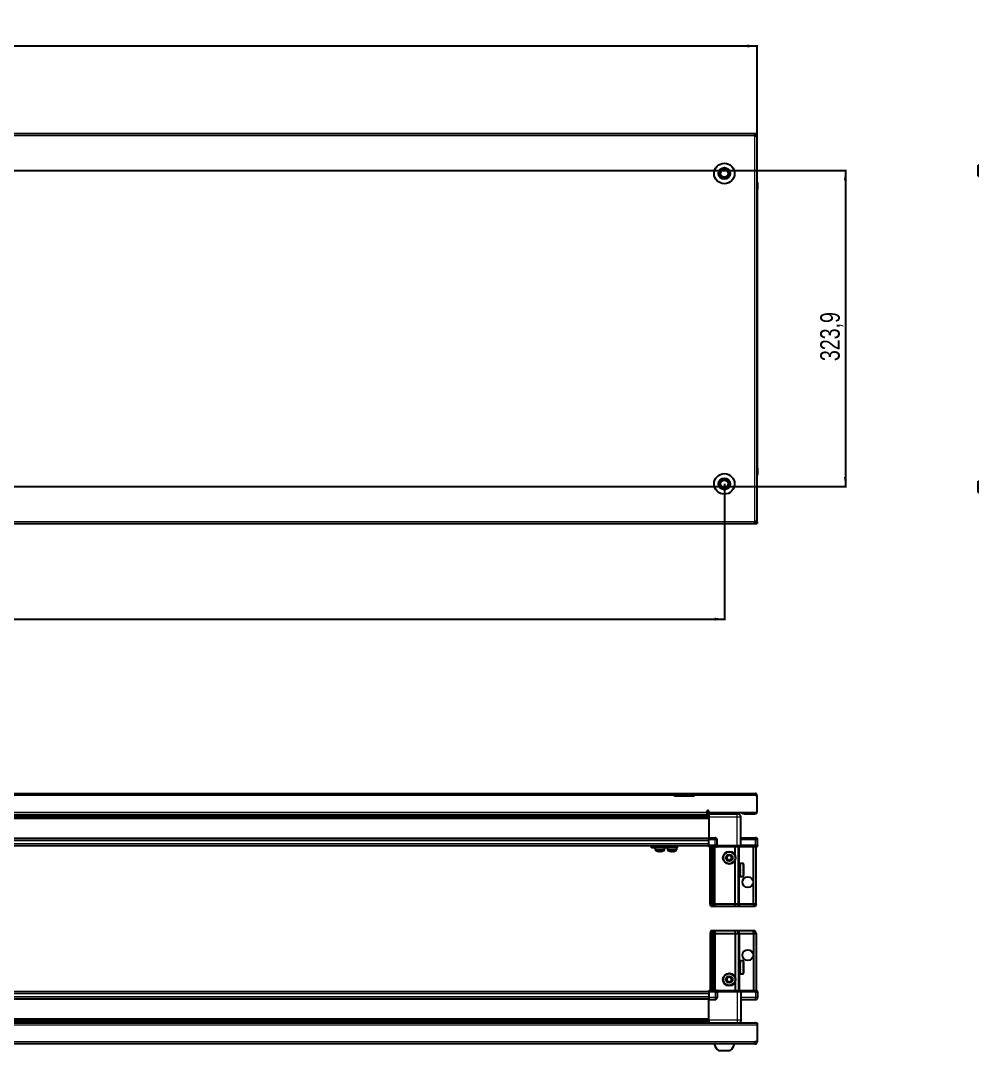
# Model space of a CAD drawing. Header units: millimetres. Extents: x 1132 to 5278, y 708 to 1878.
# Drawn here: x 2158 to 3139, y 708 to 1763 of the extents above; entities that cross this region are included whole.
import ezdxf

# ---------------------------------------------------------------- set-up
doc = ezdxf.new("R2010")
doc.units = ezdxf.units.MM
doc.layers.add('FORMAT', color=7, linetype='Continuous')
doc.styles.add('SLDTEXTSTYLE0', font='TXT', dxfattribs={"width": 0.75})
doc.dimstyles.new('SLDDIMSTYLE0', dxfattribs={"dimtxt": 20, "dimasz": 10, "dimexe": 0, "dimexo": 0.0625, "dimgap": 5, "dimtad": 2, "dimdec": 1, "dimrnd": 1e-09, "dimzin": 12, "dimdsep": 46, "dimtxsty": 'SLDTEXTSTYLE0', "dimsah": 1, "dimcen": 0.09, "dimadec": 0, "dimazin": 3, "dimtfac": 1, "dimtofl": 0, "dimtmove": 0, "dimatfit": 3, "dimfxl": 0, "dimfrac": 2, "dimtolj": 1, "dimtzin": 12, "dimarcsym": 0})

# ---------------------------------------------------------------- blocks, each defined once
blk = doc.blocks.new('_D_1')
at = {"layer": 'FORMAT'}
for p, q in [((1313, 1646.6), (1313, 1737.6)), ((2912, 1736.6), (1313, 1736.6)), ((2912, 1646.6), (2912, 1737.6))]:
    blk.add_line(p, q, dxfattribs=at)
for points in [[(1313, 1736.6), (1323, 1735.1), (1323, 1738.1)], [(2912, 1736.6), (2902, 1738.1), (2902, 1735.1)]]:
    blk.add_solid(points, dxfattribs=at)
at = {"layer": 'FORMAT', "insert": (2082.9, 1762.4), "char_height": 20, "attachment_point": 1, "style": 'SLDTEXTSTYLE0'}
blk.add_mtext('1599', dxfattribs=at)
blk = doc.blocks.new('_D_2')
at = {"layer": 'FORMAT'}
for p, q in [((1346.5, 1288.1), (1346.5, 1148.6)), ((2878.5, 1288.1), (2878.5, 1148.6)), ((1346.5, 1149.6), (2878.5, 1149.6))]:
    blk.add_line(p, q, dxfattribs=at)
for points in [[(1346.5, 1149.6), (1356.5, 1148.1), (1356.5, 1151.1)], [(2878.5, 1149.6), (2868.5, 1151.1), (2868.5, 1148.1)]]:
    blk.add_solid(points, dxfattribs=at)
at = {"layer": 'FORMAT', "insert": (2082.9, 1175.4), "char_height": 20, "attachment_point": 1, "style": 'SLDTEXTSTYLE0'}
blk.add_mtext('1532', dxfattribs=at)
blk = doc.blocks.new('_D_3')
at = {"layer": 'FORMAT'}
for p, q in [((2112.5, 1609.1), (3003.5, 1609.1)), ((3002.5, 1609.1), (3002.5, 1285.3)), ((2112.5, 1285.3), (3003.5, 1285.3))]:
    blk.add_line(p, q, dxfattribs=at)
for points in [[(3002.5, 1609.1), (3001, 1599.1), (3004, 1599.1)], [(3002.5, 1285.3), (3004, 1295.3), (3001, 1295.3)]]:
    blk.add_solid(points, dxfattribs=at)
at = {"layer": 'FORMAT', "insert": (2976.7, 1413.9), "char_height": 20, "attachment_point": 1, "rotation": 90, "style": 'SLDTEXTSTYLE0'}
blk.add_mtext('323,9', dxfattribs=at)

msp = doc.modelspace()

# ---------------------------------------------------------------- linework, layer by layer
at = {"color": 7, "linetype": 'Continuous', "lineweight": 25}
for p, q in [((2909.89, 1646.6), (1315.09, 1646.6)), ((2909.89, 1644.5), (2909.89, 1646.6)), ((2911.99, 1646.6), (2909.89, 1646.6)), ((2911.99, 1645.1), (2911.99, 1646.6)), ((2909.89, 1645.1), (2911.99, 1645.1)), ((2909.89, 1644.5), (2911.99, 1644.5)), ((2911.99, 1644.5), (2911.99, 1645.1)), ((2911.99, 1249.7), (2911.99, 1644.5)), ((3138.76, 1614.74), (3138.46, 1614.74)), ((3138.46, 1603.17), (3138.46, 1614.74)), ((2911.99, 1597.93), (2911.99, 1597.93)), ((2912.49, 1596.6), (2912.49, 1590.1)), ((2912.49, 1590.1), (2912.49, 1596.6)), ((3138.46, 1603.17), (3138.76, 1603.17)), ((2911.99, 1590.1), (2912.49, 1590.1)), ((2912.34, 1304.1), (2912.34, 1590.1)), ((2912.49, 1590.1), (2912.49, 1590.1)), ((2912.49, 1590.1), (2912.49, 1590.1)), ((2911.99, 1304.1), (2912.49, 1304.1)), ((2912.49, 1304.1), (2912.49, 1304.1)), ((2912.49, 1297.6), (2912.49, 1304.1)), ((2912.49, 1304.1), (2912.49, 1297.6)), ((3138.76, 1291.04), (3138.46, 1291.04)), ((3138.46, 1281.36), (3138.46, 1291.04)), ((3138.46, 1279.47), (3138.46, 1281.36)), ((3138.46, 1279.47), (3138.76, 1279.47)), ((1315.09, 1247.6), (2909.89, 1247.6)), ((2909.89, 1247.6), (2909.89, 1249.7)), ((2911.99, 1249.7), (2909.89, 1249.7)), ((2911.99, 1249.1), (2909.89, 1249.1)), ((2909.89, 1247.6), (2911.99, 1247.6)), ((2911.99, 1249.1), (2911.99, 1249.7)), ((2911.99, 1249.1), (2911.99, 1247.6)), ((1397.49, 971.14), (2827.49, 971.14)), ((2827.49, 969.04), (2827.49, 971.14)), ((2827.49, 971.14), (2837.49, 971.14)), ((2837.49, 971.14), (2847.49, 971.14)), ((2847.49, 971.14), (2910.39, 971.14)), ((2847.49, 971.14), (2847.49, 969.04)), ((2837.49, 969.64), (2827.49, 969.64)), ((2827.49, 968.14), (2827.49, 969.04)), ((2847.49, 968.14), (2827.49, 968.14)), ((2847.49, 969.64), (2837.49, 969.64)), ((2847.49, 968.14), (2847.49, 969.04)), ((2910.99, 969.04), (2910.99, 968.14)), ((2910.99, 969.04), (2911.99, 969.04)), ((2911.99, 968.14), (2910.99, 968.14)), ((2911.99, 968.14), (2911.99, 969.04)), ((2911.99, 951.64), (2911.99, 968.14)), ((1388.61, 949.49), (2836.37, 949.49)), ((2124.99, 949.64), (2860.49, 949.64)), ((2830.99, 949.64), (2830.99, 949.49)), ((2831.1, 949.64), (2831.1, 949.49)), ((2831.28, 949.64), (2831.28, 949.49)), ((2831.79, 949.64), (2831.79, 949.49)), ((2832.18, 949.64), (2832.18, 949.49)), ((2833.04, 949.64), (2833.04, 949.49)), ((2833.6, 949.64), (2833.6, 949.49)), ((2834.72, 949.64), (2834.72, 949.49)), ((2835.4, 949.64), (2835.4, 949.49)), ((2836.37, 949.49), (2836.67, 949.49)), ((2836.67, 949.64), (2836.67, 949.49)), ((2836.67, 949.49), (2837.41, 949.49)), ((2836.67, 949.49), (2836.67, 949.49)), ((2836.93, 949.64), (2836.93, 949.49)), ((2837.41, 949.64), (2837.41, 949.49)), ((2837.41, 949.49), (2838.7, 949.49)), ((2838.61, 949.49), (2862.49, 949.49)), ((2838.7, 949.64), (2838.7, 949.49)), ((2838.79, 949.64), (2838.79, 949.49)), ((2839.42, 949.64), (2839.42, 949.49)), ((2840.62, 949.64), (2840.62, 949.49)), ((2841.24, 949.64), (2841.24, 949.49)), ((2842.22, 949.64), (2842.22, 949.49)), ((2842.7, 949.64), (2842.7, 949.49)), ((2843.37, 949.64), (2843.37, 949.49)), ((2843.64, 949.64), (2843.64, 949.49)), ((2843.94, 949.64), (2843.94, 949.49)), ((2843.99, 949.49), (2843.99, 949.64)), ((2843.99, 949.64), (2843.99, 949.49)), ((2860.49, 951.74), (2860.49, 952.49)), ((2860.49, 951.74), (2860.49, 949.64)), ((2862.49, 952.49), (2862.49, 951.64)), ((2862.49, 951.64), (2911.99, 951.64)), ((2862.49, 951.64), (2862.49, 950.14)), ((2862.49, 950.14), (2891.49, 950.14)), ((2862.64, 950.14), (2862.64, 946.64)), ((2865.24, 951.64), (2865.24, 950.14)), ((2891.74, 950.14), (2891.74, 951.64)), ((2896.99, 950.14), (2896.99, 951.64)), ((2898.99, 950.14), (2896.99, 950.14)), ((2898.99, 950.14), (2909.89, 950.14)), ((2862.49, 947.7), (1362.49, 947.7)), ((2862.49, 947.66), (1362.49, 947.66)), ((2862.49, 946.64), (2862.49, 925.64)), ((2895.49, 917.64), (2895.49, 946.64)), ((2122.49, 924.99), (2862.49, 924.99)), ((2122.49, 917.79), (2862.49, 917.79)), ((2803.84, 915.29), (2803.84, 917.79)), ((2806.84, 917.79), (2806.84, 915.29)), ((2827.04, 915.29), (2827.04, 917.79)), ((2830.04, 917.79), (2830.04, 915.29)), ((2862.49, 925.64), (2868.99, 925.64)), ((2862.49, 923.64), (2862.49, 925.64)), ((2862.49, 917.64), (2862.49, 923.64)), ((2870.99, 917.64), (2870.99, 923.64)), ((2895.49, 925.64), (2910.49, 925.64)), ((2912.49, 917.64), (2912.49, 923.64)), ((2806.84, 915.29), (2803.84, 915.29)), ((2827.04, 915.29), (2806.84, 915.29)), ((2807.69, 915.29), (2807.69, 913.39)), ((2817.19, 913.39), (2817.19, 915.29)), ((2817.24, 913.39), (2817.24, 915.29)), ((2820.19, 915.29), (2820.19, 913.39)), ((2830.04, 915.29), (2827.04, 915.29)), ((2829.69, 913.39), (2829.69, 915.29)), ((2862.49, 917.64), (2868.99, 917.64)), ((2862.49, 917.64), (2862.49, 917.31)), ((2862.49, 917.64), (2862.49, 917.64)), ((2868.99, 917.64), (2862.49, 917.64)), ((2862.49, 916.44), (2862.49, 917.31)), ((2862.49, 917.31), (2862.49, 917.31)), ((2862.49, 917.31), (2868.99, 917.31)), ((2870.31, 916.44), (2862.49, 916.44)), ((2863.99, 858.14), (2863.99, 916.44)), ((2865.49, 858.14), (2865.49, 916.44)), ((2866.99, 858.14), (2866.99, 916.44)), ((2867.99, 858.14), (2867.99, 916.44)), ((2870.99, 917.64), (2868.99, 917.64)), ((2870.31, 916.44), (2870.99, 916.44)), ((2870.99, 917.64), (2870.99, 916.44)), ((2870.99, 917.64), (2871.19, 917.64)), ((2871.19, 916.44), (2870.99, 916.44)), ((2871.19, 917.64), (2891.49, 917.64)), ((2891.49, 916.44), (2871.19, 916.44)), ((2889.49, 907.64), (2889.49, 916.44)), ((2891.49, 917.64), (2895.49, 917.64)), ((2895.49, 916.44), (2891.49, 916.44)), ((2892.99, 858.14), (2892.99, 916.44)), ((2895.49, 917.64), (2895.49, 916.44)), ((2895.49, 917.64), (2895.69, 917.64)), ((2895.69, 916.44), (2895.49, 916.44)), ((2895.69, 917.64), (2910.49, 917.64)), ((2910.49, 917.64), (2895.69, 917.64)), ((2910.49, 916.44), (2895.69, 916.44)), ((2908.49, 858.14), (2908.49, 916.44)), ((2912.49, 917.64), (2910.49, 917.64)), ((2910.49, 916.44), (2911.99, 916.44)), ((2910.99, 858.14), (2910.99, 916.44)), ((2911.99, 916.44), (2912.49, 917.31)), ((2912.49, 917.64), (2912.49, 917.31)), ((2889.49, 858.14), (2889.49, 902.64)), ((2893.02, 896.64), (2892.99, 896.64)), ((2893.5, 895.95), (2893.02, 896.64)), ((2893.02, 896.64), (2893.02, 895.6)), ((2893.99, 896.64), (2893.5, 895.95)), ((2893.99, 896.64), (2893.99, 895.6)), ((2894.49, 897.04), (2894.39, 897.04)), ((2894.39, 897.04), (2894.39, 888.24)), ((2897.39, 899.14), (2894.49, 899.14)), ((2894.49, 899.14), (2894.49, 899.13)), ((2894.99, 899.13), (2894.49, 899.13)), ((2894.49, 899.13), (2894.49, 899.05)), ((2894.49, 899.05), (2894.49, 898.71)), ((2894.99, 899.05), (2894.49, 899.05)), ((2894.99, 898.71), (2894.49, 898.71)), ((2894.49, 898.71), (2894.49, 898.4)), ((2894.49, 898.4), (2894.49, 897.69)), ((2894.99, 898.4), (2894.49, 898.4)), ((2894.99, 897.69), (2894.49, 897.69)), ((2894.49, 897.69), (2894.49, 897.19)), ((2894.49, 897.19), (2894.49, 896.18)), ((2894.99, 897.19), (2894.49, 897.19)), ((2894.99, 899.05), (2894.99, 899.13)), ((2894.99, 898.4), (2894.99, 898.71)), ((2894.99, 897.19), (2894.99, 897.69)), ((2898.19, 898.34), (2898.19, 896.86)), ((2898.19, 896.86), (2898.19, 886.94)), ((2892.99, 888.64), (2893.02, 888.64)), ((2893.02, 895.6), (2893.02, 888.64)), ((2893.02, 888.64), (2893.5, 889.33)), ((2893.5, 895.95), (2893.5, 895.09)), ((2893.5, 895.09), (2893.5, 889.33)), ((2893.5, 889.33), (2893.99, 888.64)), ((2893.99, 895.6), (2893.99, 888.64)), ((2894.39, 888.24), (2894.49, 888.24)), ((2894.99, 896.18), (2894.49, 896.18)), ((2894.49, 896.18), (2894.49, 895.53)), ((2894.49, 895.53), (2894.49, 894.32)), ((2894.99, 895.53), (2894.49, 895.53)), ((2894.99, 894.32), (2894.49, 894.32)), ((2894.49, 894.32), (2894.49, 893.78)), ((2894.99, 893.78), (2894.49, 893.78)), ((2894.49, 893.59), (2894.49, 892.29)), ((2894.99, 893.59), (2894.49, 893.59)), ((2894.99, 892.29), (2894.49, 892.29)), ((2894.99, 891.91), (2894.49, 891.91)), ((2894.49, 891.91), (2894.49, 891.56)), ((2894.99, 891.56), (2894.49, 891.56)), ((2894.49, 891.56), (2894.49, 890.31)), ((2894.99, 890.31), (2894.49, 890.31)), ((2894.49, 890.31), (2894.49, 889.63)), ((2894.49, 889.63), (2894.49, 888.55)), ((2894.99, 889.63), (2894.49, 889.63)), ((2894.99, 888.55), (2894.49, 888.55)), ((2894.49, 888.55), (2894.49, 888)), ((2894.49, 888), (2894.49, 887.19)), ((2894.99, 888), (2894.49, 888)), ((2894.99, 887.19), (2894.49, 887.19)), ((2894.49, 887.19), (2894.49, 886.82)), ((2894.49, 886.82), (2894.49, 886.36)), ((2894.99, 886.82), (2894.49, 886.82)), ((2894.99, 886.36), (2894.49, 886.36)), ((2894.49, 886.36), (2894.49, 886.21)), ((2894.49, 886.21), (2894.49, 886.14)), ((2894.99, 886.21), (2894.49, 886.21)), ((2894.49, 886.14), (2897.39, 886.14)), ((2894.99, 895.53), (2894.99, 896.18)), ((2894.99, 893.59), (2894.99, 894.32)), ((2894.99, 891.56), (2894.99, 892.29)), ((2894.99, 889.63), (2894.99, 890.31)), ((2894.99, 888), (2894.99, 888.55)), ((2894.99, 886.82), (2894.99, 887.19)), ((2894.99, 886.21), (2894.99, 886.36)), ((2863.99, 858.14), (2865.49, 858.14)), ((2864.79, 855.14), (2863.99, 858.14)), ((2865.94, 855.14), (2864.79, 855.14)), ((2865.49, 858.14), (2866.99, 858.14)), ((2865.94, 855.14), (2865.49, 858.14)), ((2866.44, 855.14), (2865.94, 855.14)), ((2866.44, 855.14), (2866.99, 858.14)), ((2867.18, 855.14), (2866.44, 855.14)), ((2866.99, 858.14), (2867.99, 858.14)), ((2867.18, 855.14), (2867.99, 858.14)), ((2868.99, 855.14), (2867.18, 855.14)), ((2867.99, 858.14), (2868.99, 858.14)), ((2868.99, 858.14), (2889.49, 858.14)), ((2889.16, 855.14), (2868.99, 855.14)), ((2889.16, 855.14), (2889.49, 858.14)), ((2892.18, 855.14), (2889.16, 855.14)), ((2889.49, 858.14), (2892.99, 858.14)), ((2892.99, 858.14), (2892.18, 855.14)), ((2893.99, 855.14), (2892.18, 855.14)), ((2892.99, 858.14), (2893.99, 858.14)), ((2893.99, 858.14), (2908.49, 858.14)), ((2908.33, 855.14), (2893.99, 855.14)), ((2908.49, 858.14), (2908.33, 855.14)), ((2910.18, 855.14), (2908.33, 855.14)), ((2908.49, 858.14), (2910.99, 858.14)), ((2910.99, 858.14), (2910.18, 855.14)), ((2864.79, 830.44), (2863.99, 827.44)), ((2863.99, 827.44), (2865.49, 827.44)), ((2863.99, 827.44), (2863.99, 769.14)), ((2865.94, 830.44), (2864.79, 830.44)), ((2865.94, 830.44), (2865.49, 827.44)), ((2865.49, 827.44), (2866.99, 827.44)), ((2865.49, 827.44), (2865.49, 769.14)), ((2866.44, 830.44), (2865.94, 830.44)), ((2866.44, 830.44), (2866.99, 827.44)), ((2867.18, 830.44), (2866.44, 830.44)), ((2866.99, 827.44), (2866.99, 769.14)), ((2866.99, 827.44), (2867.99, 827.44)), ((2867.18, 830.44), (2867.99, 827.44)), ((2868.99, 830.44), (2867.18, 830.44)), ((2867.99, 827.44), (2867.99, 769.14)), ((2867.99, 827.44), (2868.99, 827.44)), ((2889.16, 830.44), (2868.99, 830.44)), ((2868.99, 827.44), (2889.49, 827.44)), ((2889.16, 830.44), (2889.49, 827.44)), ((2892.18, 830.44), (2889.16, 830.44)), ((2889.49, 827.44), (2889.49, 782.94)), ((2889.49, 827.44), (2892.99, 827.44)), ((2892.99, 827.44), (2892.18, 830.44)), ((2893.99, 830.44), (2892.18, 830.44)), ((2892.99, 827.44), (2892.99, 769.14)), ((2892.99, 827.44), (2893.99, 827.44)), ((2908.33, 830.44), (2893.99, 830.44)), ((2893.99, 827.44), (2908.49, 827.44)), ((2908.49, 827.44), (2908.33, 830.44)), ((2910.18, 830.44), (2908.33, 830.44)), ((2908.49, 827.44), (2908.49, 769.14)), ((2908.49, 827.44), (2910.99, 827.44)), ((2910.99, 827.44), (2910.18, 830.44)), ((2910.99, 827.44), (2910.99, 769.14)), ((2893.02, 796.94), (2892.99, 796.94)), ((2893.5, 796.25), (2893.02, 796.94)), ((2893.02, 796.94), (2893.02, 788.94)), ((2893.99, 796.94), (2893.5, 796.25)), ((2893.5, 796.25), (2893.5, 789.63)), ((2893.99, 796.94), (2893.99, 788.94)), ((2894.49, 797.34), (2894.39, 797.34)), ((2894.39, 797.34), (2894.39, 788.54)), ((2897.39, 799.44), (2894.49, 799.44)), ((2894.99, 799.44), (2894.49, 799.44)), ((2894.49, 799.44), (2894.49, 799.39)), ((2894.49, 799.39), (2894.49, 799.11)), ((2894.99, 799.39), (2894.49, 799.39)), ((2894.99, 799.11), (2894.49, 799.11)), ((2894.49, 799.11), (2894.49, 798.83)), ((2894.99, 798.83), (2894.49, 798.83)), ((2894.49, 798.83), (2894.49, 798.17)), ((2894.99, 798.17), (2894.49, 798.17)), ((2894.49, 798.17), (2894.49, 797.7)), ((2894.49, 797.7), (2894.49, 796.72)), ((2894.99, 797.7), (2894.49, 797.7)), ((2894.99, 796.72), (2894.49, 796.72)), ((2894.49, 796.72), (2894.49, 796.1)), ((2894.49, 796.1), (2894.49, 794.9)), ((2894.99, 796.1), (2894.49, 796.1)), ((2894.99, 794.9), (2894.49, 794.9)), ((2894.49, 794.9), (2894.49, 794.27)), ((2894.99, 794.27), (2894.49, 794.27)), ((2894.49, 794.19), (2894.49, 792.89)), ((2894.99, 794.19), (2894.49, 794.19)), ((2894.99, 792.89), (2894.49, 792.89)), ((2894.99, 792.41), (2894.49, 792.41)), ((2894.49, 792.41), (2894.49, 792.15)), ((2894.49, 792.15), (2894.49, 790.89)), ((2894.99, 792.15), (2894.49, 792.15)), ((2894.99, 799.39), (2894.99, 799.44)), ((2894.99, 798.83), (2894.99, 799.11)), ((2894.99, 797.7), (2894.99, 798.17)), ((2894.99, 796.1), (2894.99, 796.72)), ((2894.99, 794.19), (2894.99, 794.9)), ((2894.99, 792.15), (2894.99, 792.89)), ((2898.19, 798.64), (2898.19, 787.24)), ((2892.99, 788.94), (2893.02, 788.94)), ((2893.02, 788.94), (2893.5, 789.63)), ((2893.5, 789.63), (2893.99, 788.94)), ((2894.39, 788.54), (2894.49, 788.54)), ((2894.99, 790.89), (2894.49, 790.89)), ((2894.49, 790.89), (2894.49, 790.2)), ((2894.49, 790.2), (2894.49, 789.08)), ((2894.99, 790.2), (2894.49, 790.2)), ((2894.99, 789.08), (2894.49, 789.08)), ((2894.49, 789.08), (2894.49, 788.51)), ((2894.49, 788.51), (2894.49, 787.65)), ((2894.99, 788.51), (2894.49, 788.51)), ((2894.99, 787.65), (2894.49, 787.65)), ((2894.49, 787.65), (2894.49, 787.26)), ((2894.49, 787.26), (2894.49, 786.74)), ((2894.99, 787.26), (2894.49, 787.26)), ((2894.99, 786.74), (2894.49, 786.74)), ((2894.49, 786.74), (2894.49, 786.56)), ((2894.49, 786.56), (2894.49, 786.44)), ((2894.99, 786.56), (2894.49, 786.56)), ((2894.49, 786.44), (2897.39, 786.44)), ((2894.99, 790.2), (2894.99, 790.89)), ((2894.99, 788.51), (2894.99, 789.08)), ((2894.99, 787.26), (2894.99, 787.65)), ((2894.99, 786.56), (2894.99, 786.74)), ((2889.49, 777.94), (2889.49, 769.14)), ((2862.49, 767.79), (2122.49, 767.79)), ((2862.49, 760.59), (2122.49, 760.59)), ((2862.49, 769.14), (2870.31, 769.14)), ((2862.49, 768.28), (2862.49, 769.14)), ((2862.49, 767.94), (2862.49, 768.28)), ((2868.99, 768.28), (2862.49, 768.28)), ((2868.99, 767.94), (2862.49, 767.94)), ((2862.49, 767.94), (2862.49, 761.94)), ((2862.49, 761.94), (2862.49, 759.94)), ((2862.49, 759.94), (2868.99, 759.94)), ((2862.49, 738.94), (2862.49, 759.94)), ((2868.99, 767.94), (2870.99, 767.94)), ((2870.99, 767.94), (2868.99, 767.94)), ((2870.99, 769.14), (2870.31, 769.14)), ((2870.99, 767.94), (2870.99, 769.14)), ((2870.99, 769.14), (2871.19, 769.14)), ((2871.19, 767.94), (2870.99, 767.94)), ((2870.99, 767.94), (2870.99, 761.94)), ((2871.19, 769.14), (2891.49, 769.14)), ((2891.49, 767.94), (2871.19, 767.94)), ((2891.49, 769.14), (2895.49, 769.14)), ((2895.49, 767.94), (2891.49, 767.94)), ((2895.49, 767.94), (2895.49, 769.14)), ((2895.49, 769.14), (2895.69, 769.14)), ((2895.69, 767.94), (2895.49, 767.94)), ((2895.49, 767.94), (2895.49, 738.94)), ((2895.49, 759.94), (2910.49, 759.94)), ((2895.69, 769.14), (2910.49, 769.14)), ((2910.49, 767.94), (2895.69, 767.94)), ((2911.99, 769.14), (2910.49, 769.14)), ((2910.49, 767.94), (2912.49, 767.94)), ((2912.49, 768.28), (2911.99, 769.14)), ((2912.49, 768.28), (2911.99, 769.14)), ((2912.49, 767.94), (2912.49, 768.28)), ((2912.49, 767.94), (2912.49, 768.28)), ((2912.49, 767.94), (2912.49, 767.94)), ((2912.49, 767.94), (2912.49, 761.94)), ((1312.99, 735.94), (2911.99, 735.94)), ((1362.49, 737.92), (2862.49, 737.92)), ((1362.49, 737.88), (2862.49, 737.88)), ((2836.37, 736.09), (1388.61, 736.09)), ((2830.99, 735.94), (2830.99, 736.09)), ((2831.16, 735.94), (2831.16, 736.09)), ((2831.37, 735.94), (2831.37, 736.09)), ((2831.93, 735.94), (2831.93, 736.09)), ((2832.35, 735.94), (2832.35, 736.09)), ((2833.25, 735.94), (2833.25, 736.09)), ((2833.83, 735.94), (2833.83, 736.09)), ((2834.98, 735.94), (2834.98, 736.09)), ((2835.67, 735.94), (2835.67, 736.09)), ((2836.95, 736.09), (2836.37, 736.09)), ((2836.95, 735.94), (2836.95, 736.09)), ((2836.96, 736.09), (2836.95, 736.09)), ((2837.69, 736.09), (2836.96, 736.09)), ((2837.13, 735.94), (2837.13, 736.09)), ((2837.63, 735.94), (2837.63, 736.09)), ((2837.69, 735.94), (2837.69, 736.09)), ((2838.61, 736.09), (2837.69, 736.09)), ((2837.69, 736.09), (2837.69, 736.09)), ((2862.49, 736.09), (2838.61, 736.09)), ((2838.98, 735.94), (2838.98, 736.09)), ((2839.69, 735.94), (2839.69, 736.09)), ((2840.86, 735.94), (2840.86, 736.09)), ((2841.47, 735.94), (2841.47, 736.09)), ((2842.41, 735.94), (2842.41, 736.09)), ((2842.86, 735.94), (2842.86, 736.09)), ((2843.48, 735.94), (2843.48, 736.09)), ((2843.73, 735.94), (2843.73, 736.09)), ((2843.97, 735.94), (2843.97, 736.09)), ((2843.99, 735.94), (2843.99, 736.09)), ((2896.99, 736.04), (2896.99, 735.94)), ((2896.99, 736.04), (2909.89, 736.04)), ((2911.99, 735.94), (2911.99, 733.84)), ((2911.99, 733.84), (2911.99, 716.54)), ((2909.89, 714.44), (1315.09, 714.44)), ((2872.49, 707.84), (2884.49, 707.84)), ((2911.99, 716.54), (2909.89, 716.54)), ((2909.89, 714.44), (2909.89, 716.54))]:
    msp.add_line(p, q, dxfattribs=at)
at = {"color": 8, "linetype": 'Continuous', "lineweight": 18}
for p, q in [((2909.89, 1644.5), (1315.09, 1644.5)), ((2909.89, 1249.7), (2909.89, 1644.5)), ((2911.99, 1596.6), (2912.49, 1596.6)), ((2911.99, 1297.6), (2912.49, 1297.6)), ((1315.09, 1249.7), (2909.89, 1249.7)), ((2837.49, 971.14), (2837.49, 969.64)), ((2827.49, 969.04), (1397.49, 969.04)), ((2910.99, 969.04), (2847.49, 969.04)), ((2124.99, 951.74), (2860.49, 951.74)), ((2860.49, 950.14), (2862.49, 950.14)), ((2898.99, 951.64), (2898.99, 950.14)), ((2909.89, 951.64), (2909.89, 950.14)), ((2862.49, 948.91), (1362.49, 948.91)), ((1362.49, 946.46), (2862.49, 946.46)), ((2862.49, 945.04), (1362.49, 945.04)), ((2891.49, 946.64), (2862.49, 946.64)), ((2891.49, 917.64), (2891.49, 946.64)), ((2122.49, 925.64), (2862.49, 925.64)), ((2122.49, 922.99), (2862.49, 922.99)), ((2122.49, 919.79), (2862.49, 919.79)), ((2868.99, 923.64), (2862.49, 923.64)), ((2868.99, 923.64), (2868.99, 925.64)), ((2868.99, 917.64), (2868.99, 923.64)), ((2870.99, 923.64), (2868.99, 923.64)), ((2910.49, 923.64), (2895.49, 923.64)), ((2910.49, 925.64), (2910.49, 923.64)), ((2910.49, 917.64), (2910.49, 923.64)), ((2912.49, 923.64), (2910.49, 923.64)), ((2809.9, 913.39), (2807.69, 913.39)), ((2810, 913.02), (2807.88, 913.02)), ((2817.19, 913.39), (2809.9, 913.39)), ((2816.99, 913.02), (2810, 913.02)), ((2817.04, 913.02), (2816.99, 913.02)), ((2817.24, 913.39), (2817.19, 913.39)), ((2827.69, 913.39), (2820.19, 913.39)), ((2827.58, 913.02), (2820.38, 913.02)), ((2829.49, 913.02), (2827.58, 913.02)), ((2829.69, 913.39), (2827.69, 913.39)), ((2862.49, 917.64), (2862.49, 917.31)), ((2868.99, 917.64), (2868.99, 917.31)), ((2868.99, 858.14), (2868.99, 916.44)), ((2871.19, 917.64), (2871.19, 916.44)), ((2891.49, 917.64), (2891.49, 916.44)), ((2893.99, 896.64), (2893.99, 916.44)), ((2895.69, 917.64), (2895.69, 916.44)), ((2910.49, 917.64), (2910.49, 916.44)), ((2897.39, 899.14), (2897.39, 897.45)), ((2897.39, 897.45), (2897.39, 886.14)), ((2893.99, 858.14), (2893.99, 888.64)), ((2868.99, 855.14), (2868.99, 858.14)), ((2893.99, 858.14), (2893.99, 855.14)), ((2868.99, 830.44), (2868.99, 827.44)), ((2868.99, 827.44), (2868.99, 769.14)), ((2893.99, 827.44), (2893.99, 830.44)), ((2893.99, 827.44), (2893.99, 796.94)), ((2897.39, 799.44), (2897.39, 786.44)), ((2893.99, 788.94), (2893.99, 769.14)), ((2862.49, 765.79), (2122.49, 765.79)), ((2862.49, 762.59), (2122.49, 762.59)), ((2862.49, 759.94), (2122.49, 759.94)), ((2868.99, 761.94), (2862.49, 761.94)), ((2868.99, 767.94), (2868.99, 768.28)), ((2868.99, 767.94), (2868.99, 761.94)), ((2868.99, 761.94), (2868.99, 759.94)), ((2870.99, 761.94), (2868.99, 761.94)), ((2871.19, 769.14), (2871.19, 767.94)), ((2891.49, 767.94), (2891.49, 769.14)), ((2891.49, 767.94), (2891.49, 738.94)), ((2910.49, 761.94), (2895.49, 761.94)), ((2895.69, 769.14), (2895.69, 767.94)), ((2910.49, 767.94), (2910.49, 769.14)), ((2910.49, 767.94), (2910.49, 761.94)), ((2910.49, 759.94), (2910.49, 761.94)), ((2912.49, 761.94), (2910.49, 761.94)), ((1362.49, 740.54), (2862.49, 740.54)), ((2862.49, 739.12), (1362.49, 739.12)), ((2891.49, 738.94), (2862.49, 738.94)), ((2911.99, 733.84), (1312.99, 733.84)), ((1362.49, 736.68), (2862.49, 736.68)), ((2909.89, 735.94), (2909.89, 736.04)), ((2909.89, 716.54), (1315.09, 716.54))]:
    msp.add_line(p, q, dxfattribs=at)
at = {"color": 7, "linetype": 'Continuous', "lineweight": 25, "flags": 128}
msp.add_lwpolyline([(2910.53, 735.94), (2910.3, 736), (2909.89, 736.04)], dxfattribs=at)
at = {"color": 7, "linetype": 'Continuous', "lineweight": 25}
for centre, radius in [((2878.49, 1606.1), 10.5), ((2878.49, 1606.1), 6), ((2878.49, 1606.1), 3.9), ((2878.49, 1288.1), 10.5), ((2878.49, 1288.1), 6), ((2878.49, 1288.1), 3.9), ((2883.49, 905.14), 6.5), ((2883.49, 905.14), 3.46), ((2902.49, 880.14), 5.5), ((2902.49, 805.44), 5.5), ((2883.49, 780.44), 6.5), ((2883.49, 780.44), 3.46)]:
    msp.add_circle(centre, radius, dxfattribs=at)
at = {"color": 8, "linetype": 'Continuous', "lineweight": 18}
for centre in [(2883.49, 905.14), (2883.49, 780.44)]:
    msp.add_circle(centre, 5.7, dxfattribs=at)
at = {"color": 7, "linetype": 'Continuous', "lineweight": 25}
for centre, radius, start, end in [((2878.49, 1606.1), 4.62, 120, 180), ((2878.49, 1606.1), 4.62, 180, 240), ((2878.49, 1606.1), 4.62, 60, 120), ((2878.49, 1606.1), 4.62, 0, 60), ((2878.49, 1606.1), 4.62, 300, 0), ((2878.49, 1606.1), 4.62, 240, 300), ((2910.49, 1596.6), 2, 33.78451, 41.40962), ((2910.49, 1596.6), 2, 0, 41.40962), ((2910.49, 1596.6), 2, 0, 19.56674), ((2910.49, 1297.6), 2, 318.59038, 0), ((2878.49, 1288.1), 4.62, 120, 180), ((2878.49, 1288.1), 4.62, 180, 240), ((2878.49, 1288.1), 4.62, 60, 120), ((2878.49, 1288.1), 4.62, 360, 60), ((2878.49, 1288.1), 4.62, 300, 360), ((2878.49, 1288.1), 4.62, 240, 300), ((2861.49, 952.49), 1, 0, 180), ((2909.89, 952.24), 2.1, 270, 343.39845), ((2868.99, 923.64), 2, 0, 90), ((2910.49, 923.64), 2, 0, 90), ((2808.14, 913.39), 0.45, 180, 235.28209), ((2812.44, 919.59), 8, 235.28209, 259.05401), ((2812.44, 919.59), 8, 280.84597, 304.71791), ((2812.49, 919.59), 8, 280.92113, 304.71791), ((2816.74, 913.39), 0.45, 304.71791, 0), ((2816.79, 913.39), 0.45, 304.71791, 0), ((2820.64, 913.39), 0.45, 180, 235.28209), ((2824.94, 919.59), 8, 235.28209, 258.92302), ((2824.94, 919.59), 8, 280.93918, 304.71791), ((2829.24, 913.39), 0.45, 304.71791, 0), ((2883.49, 905.14), 2.5, 118.29497, 178.29497), ((2883.49, 905.14), 2.5, 58.29497, 118.29497), ((2883.49, 905.14), 2.5, 358.29497, 58.29497), ((2883.49, 905.14), 2.5, 178.29497, 238.29497), ((2883.49, 905.14), 2.5, 238.29497, 298.29497), ((2883.49, 905.14), 2.5, 298.29497, 358.29497), ((2893.99, 897.04), 0.4, 270, 360), ((2897.39, 898.34), 0.8, 360, 90), ((2893.99, 888.24), 0.4, 0, 90), ((2897.39, 886.94), 0.8, 270, 0), ((2893.99, 797.34), 0.4, 270, 360), ((2897.39, 798.64), 0.8, 360, 90), ((2883.49, 780.44), 2.5, 134.67671, 194.67671), ((2883.49, 780.44), 2.5, 74.67671, 134.67671), ((2883.49, 780.44), 2.5, 14.67671, 74.67671), ((2883.49, 780.44), 2.5, 314.67671, 14.67671), ((2893.99, 788.54), 0.4, 0, 90), ((2897.39, 787.24), 0.8, 270, 0), ((2883.49, 780.44), 2.5, 194.67671, 254.67671), ((2883.49, 780.44), 2.5, 254.67671, 314.67671), ((2868.99, 761.94), 2, 270, 0), ((2910.49, 761.94), 2, 270, 0), ((2879.51, 717.46), 11.91, 194.70035, 233.8734), ((2877.46, 717.46), 11.91, 306.1266, 345.29965), ((2909.89, 716.54), 2.1, 270, 0), ((2909.89, 716.54), 0.6, 270, 0)]:
    msp.add_arc(centre, radius, start, end, dxfattribs=at)
for centre, start_param, end_param in [((2868.99, 913.84), 5.5604511, 6.2831853), ((2868.99, 771.74), 3.1415927, 3.8643269)]:
    msp.add_ellipse(centre, major_axis=(0, 3.46), ratio=0.5773503, start_param=start_param, end_param=end_param, dxfattribs=at)
for points, knots in [([(2873.87, 1606.1), (2874.2, 1606.68), (2874.77, 1607.66), (2875.59, 1609.08), (2876, 1609.79), (2876.18, 1610.1)], [0, 0, 0, 0, 0.4391308, 0.7513783, 1, 1, 1, 1]), ([(2876.18, 1602.1), (2875.85, 1602.68), (2875.28, 1603.66), (2874.46, 1605.08), (2874.05, 1605.79), (2873.87, 1606.1)], [0, 0, 0, 0, 0.4391308, 0.7513783, 1, 1, 1, 1]), ([(2876.18, 1610.1), (2876.38, 1610.1), (2877.08, 1610.1), (2878.39, 1610.1), (2879.78, 1610.1), (2880.53, 1610.1), (2880.8, 1610.1)], [0, 0, 0, 0, 0.1393293, 0.4852696, 0.8163565, 1, 1, 1, 1]), ([(2880.8, 1610.1), (2881.13, 1609.53), (2881.69, 1608.55), (2882.52, 1607.13), (2882.93, 1606.42), (2883.11, 1606.1)], [0, 0, 0, 0, 0.4391308, 0.7513783, 1, 1, 1, 1]), ([(2883.11, 1606.1), (2882.78, 1605.53), (2882.21, 1604.55), (2881.39, 1603.13), (2880.98, 1602.42), (2880.8, 1602.1)], [0, 0, 0, 0, 0.4391308, 0.7513783, 1, 1, 1, 1]), ([(2880.8, 1602.1), (2880.53, 1602.1), (2879.78, 1602.1), (2878.39, 1602.1), (2877.08, 1602.1), (2876.38, 1602.1), (2876.18, 1602.1)], [0, 0, 0, 0, 0.1836435, 0.5147304, 0.8606707, 1, 1, 1, 1]), ([(2873.87, 1288.1), (2874.2, 1288.68), (2874.77, 1289.66), (2875.59, 1291.08), (2876, 1291.79), (2876.18, 1292.1)], [0, 0, 0, 0, 0.4391308, 0.7513783, 1, 1, 1, 1]), ([(2876.18, 1284.1), (2875.85, 1284.68), (2875.28, 1285.66), (2874.46, 1287.08), (2874.05, 1287.79), (2873.87, 1288.1)], [0, 0, 0, 0, 0.4391308, 0.7513783, 1, 1, 1, 1]), ([(2876.18, 1292.1), (2876.38, 1292.1), (2877.08, 1292.1), (2878.39, 1292.1), (2879.78, 1292.1), (2880.53, 1292.1), (2880.8, 1292.1)], [0, 0, 0, 0, 0.1393293, 0.4852696, 0.8163565, 1, 1, 1, 1]), ([(2880.8, 1292.1), (2881.13, 1291.53), (2881.69, 1290.55), (2882.52, 1289.13), (2882.93, 1288.42), (2883.11, 1288.1)], [0, 0, 0, 0, 0.4391308, 0.7513783, 1, 1, 1, 1]), ([(2883.11, 1288.1), (2882.78, 1287.53), (2882.21, 1286.55), (2881.39, 1285.13), (2880.98, 1284.42), (2880.8, 1284.1)], [0, 0, 0, 0, 0.4391308, 0.7513783, 1, 1, 1, 1]), ([(2880.8, 1284.1), (2880.53, 1284.1), (2879.78, 1284.1), (2878.39, 1284.1), (2877.08, 1284.1), (2876.38, 1284.1), (2876.18, 1284.1)], [0, 0, 0, 0, 0.1836435, 0.5147304, 0.8606707, 1, 1, 1, 1]), ([(2911.99, 969.04), (2911.96, 969.29), (2911.91, 969.79), (2911.52, 970.43), (2910.96, 970.91), (2910.5, 971.04), (2910.26, 971.11)], [0, 0, 0, 0, 0.2601609, 0.506776, 0.753388, 1, 1, 1, 1]), ([(2910.39, 971.14), (2910.43, 971.11), (2910.52, 971.06), (2910.66, 970.67), (2910.79, 970.11), (2910.9, 969.53), (2910.97, 969.17), (2910.99, 969.04)], [0, 0, 0, 0, 0.2302553, 0.4485219, 0.6667858, 0.8850496, 1, 1, 1, 1]), ([(2862.49, 946.64), (2862.49, 947.03), (2862.49, 947.82), (2862.49, 948.87), (2862.49, 949.66), (2862.49, 950.08), (2862.49, 950.12), (2862.49, 950.14)], [0, 0, 0, 0, 0.2146939, 0.4293877, 0.6440816, 0.8587754, 1, 1, 1, 1]), ([(2891.49, 950.14), (2891.55, 950.14), (2891.69, 950.14), (2891.85, 950.14), (2891.97, 950.14), (2891.98, 950.14), (2891.99, 950.14)], [0, 0, 0, 0, 0.2493943, 0.5003335, 0.7501667, 1, 1, 1, 1]), ([(2895.49, 946.64), (2895.44, 947.08), (2895.37, 947.76), (2894.93, 948.57), (2894.48, 949.13), (2893.92, 949.59), (2893.11, 950.02), (2892.43, 950.09), (2891.99, 950.14)], [0, 0, 0, 0, 0.2394568, 0.3683607, 0.5, 0.6316393, 0.7605432, 1, 1, 1, 1]), ([(2810.92, 911.74), (2810.91, 911.74), (2810.88, 911.75), (2810.67, 911.81), (2810.51, 911.87), (2810.45, 911.9), (2810.44, 911.91), (2810.44, 911.91), (2810.45, 911.91), (2810.47, 911.91), (2810.52, 911.9), (2810.74, 911.85), (2811.07, 911.78), (2811.45, 911.74), (2811.73, 911.73), (2811.99, 911.77), (2812.13, 911.84), (2812.26, 911.9), (2812.31, 911.91), (2812.33, 911.91), (2812.35, 911.91), (2812.38, 911.91), (2812.42, 911.9), (2812.54, 911.86), (2812.7, 911.79), (2812.95, 911.73), (2813.31, 911.73), (2813.68, 911.78), (2814.01, 911.84), (2814.24, 911.9), (2814.32, 911.91), (2814.34, 911.91), (2814.35, 911.91), (2814.35, 911.91), (2814.33, 911.89), (2814.17, 911.81), (2813.93, 911.73), (2813.94, 911.74), (2813.95, 911.74)], [0, 0, 0, 0, 0.0245191, 0.1059739, 0.1338421, 0.1478185, 0.1535531, 0.1564027, 0.1592796, 0.1617801, 0.1664773, 0.1816483, 0.2541107, 0.3009981, 0.3355791, 0.3791917, 0.4620214, 0.4826759, 0.486455, 0.4902707, 0.4928167, 0.4953568, 0.4997844, 0.513427, 0.5769545, 0.6409725, 0.679017, 0.7313711, 0.7890832, 0.8180386, 0.8216661, 0.824546, 0.8274502, 0.8308045, 0.8371581, 0.8638539, 0.9698659, 1, 1, 1, 1]), ([(2823.41, 911.74), (2823.42, 911.74), (2823.47, 911.73), (2823.42, 911.75), (2823.3, 911.8), (2823.19, 911.85), (2823.14, 911.88), (2823.11, 911.89), (2823.09, 911.91), (2823.09, 911.91), (2823.1, 911.91), (2823.1, 911.91), (2823.11, 911.91)], [0, 0, 0, 0, 0.117513, 0.3191822, 0.6555874, 0.7806573, 0.8588867, 0.9097918, 0.9600554, 0.9795862, 0.9947917, 1, 1, 1, 1]), ([(2823.11, 911.91), (2823.11, 911.91), (2823.12, 911.91), (2823.16, 911.91), (2823.32, 911.87), (2823.61, 911.81), (2823.96, 911.75), (2824.29, 911.73), (2824.62, 911.75), (2824.83, 911.81), (2824.99, 911.87), (2825.07, 911.9), (2825.11, 911.91), (2825.14, 911.91), (2825.16, 911.91), (2825.18, 911.91), (2825.22, 911.9), (2825.33, 911.85), (2825.44, 911.78), (2825.64, 911.74), (2825.89, 911.73), (2826.28, 911.77), (2826.63, 911.84), (2826.9, 911.9), (2826.96, 911.91), (2826.98, 911.91), (2826.99, 911.91), (2826.99, 911.91), (2826.98, 911.9), (2826.88, 911.86), (2826.66, 911.79), (2826.45, 911.73), (2826.44, 911.74), (2826.44, 911.74)], [0, 0, 0, 0, 0.0033506, 0.0080628, 0.021119, 0.0794763, 0.1490118, 0.1929925, 0.2373326, 0.3338878, 0.3669223, 0.3834897, 0.3902874, 0.3936653, 0.3970754, 0.4000395, 0.4056074, 0.423591, 0.5094867, 0.5650663, 0.606058, 0.6577556, 0.7559406, 0.7804241, 0.7849037, 0.7894268, 0.7924448, 0.7954558, 0.8007042, 0.816876, 0.8921804, 0.9680663, 1, 1, 1, 1]), ([(2881.03, 906.66), (2881.49, 906.9), (2882.34, 907.36), (2883.18, 907.81), (2883.57, 908.03)], [0, 0, 0, 0, 0.5346859, 1, 1, 1, 1]), ([(2883.57, 908.03), (2883.68, 907.96), (2884.19, 907.65), (2885.04, 907.12), (2885.74, 906.69), (2886.03, 906.51)], [0, 0, 0, 0, 0.1331247, 0.6370994, 1, 1, 1, 1]), ([(2880.95, 903.77), (2880.96, 904.29), (2880.99, 905.25), (2881.02, 906.21), (2881.03, 906.66)], [0, 0, 0, 0, 0.5346859, 1, 1, 1, 1]), ([(2883.4, 902.26), (2883.11, 902.44), (2882.41, 902.87), (2881.56, 903.39), (2881.05, 903.71), (2880.95, 903.77)], [0, 0, 0, 0, 0.3629006, 0.8668753, 1, 1, 1, 1]), ([(2885.94, 903.62), (2885.49, 903.38), (2884.64, 902.92), (2883.8, 902.47), (2883.4, 902.26)], [0, 0, 0, 0, 0.53468586, 1, 1, 1, 1]), ([(2886.03, 906.51), (2886.01, 905.99), (2885.99, 905.03), (2885.96, 904.07), (2885.94, 903.62)], [0, 0, 0, 0, 0.5346859, 1, 1, 1, 1]), ([(2880.7, 781.2), (2881.07, 781.57), (2881.76, 782.24), (2882.44, 782.92), (2882.76, 783.23)], [0, 0, 0, 0, 0.5346859, 1, 1, 1, 1]), ([(2881.44, 778.41), (2881.35, 778.74), (2881.14, 779.54), (2880.89, 780.5), (2880.74, 781.08), (2880.7, 781.2)], [0, 0, 0, 0, 0.3629006, 0.8668753, 1, 1, 1, 1]), ([(2882.76, 783.23), (2883.25, 783.1), (2884.18, 782.84), (2885.11, 782.59), (2885.54, 782.47)], [0, 0, 0, 0, 0.5346859, 1, 1, 1, 1]), ([(2885.54, 782.47), (2885.57, 782.35), (2885.72, 781.77), (2885.98, 780.81), (2886.19, 780.01), (2886.27, 779.68)], [0, 0, 0, 0, 0.1331247, 0.6370994, 1, 1, 1, 1]), ([(2884.22, 777.65), (2883.72, 777.78), (2882.79, 778.04), (2881.87, 778.29), (2881.44, 778.41)], [0, 0, 0, 0, 0.53468586, 1, 1, 1, 1]), ([(2886.27, 779.68), (2885.91, 779.32), (2885.22, 778.64), (2884.54, 777.96), (2884.22, 777.65)], [0, 0, 0, 0, 0.5346859, 1, 1, 1, 1]), ([(2862.49, 738.94), (2862.49, 738.55), (2862.49, 737.75), (2862.49, 736.74), (2862.49, 736.11), (2862.49, 735.95), (2862.49, 735.94)], [0, 0, 0, 0, 0.32552014, 0.65104028, 0.97656042, 1, 1, 1, 1]), ([(2895.49, 738.94), (2895.44, 738.5), (2895.37, 737.82), (2894.93, 737.01), (2894.48, 736.46), (2894.07, 736.09), (2893.81, 735.96), (2893.77, 735.94)], [0, 0, 0, 0, 0.3630185, 0.5584377, 0.7580039, 0.9575702, 1, 1, 1, 1])]:
    msp.add_open_spline(points, degree=3, knots=knots, dxfattribs=at)
at = {"color": 8, "linetype": 'Continuous', "lineweight": 18}
for points, knots in [([(2891.49, 946.64), (2891.49, 947.08), (2891.49, 947.76), (2891.49, 948.57), (2891.49, 949.13), (2891.49, 949.59), (2891.49, 950.02), (2891.49, 950.09), (2891.49, 950.14)], [0, 0, 0, 0, 0.2394568, 0.3683607, 0.5, 0.6316393, 0.7605432, 1, 1, 1, 1]), ([(2891.49, 738.94), (2891.49, 738.5), (2891.49, 737.82), (2891.49, 737.01), (2891.49, 736.46), (2891.49, 736.09), (2891.49, 735.96), (2891.49, 735.94)], [0, 0, 0, 0, 0.3630185, 0.5584377, 0.7580039, 0.9575702, 1, 1, 1, 1])]:
    msp.add_open_spline(points, degree=3, knots=knots, dxfattribs=at)
for points in [[(2895.49, 946.64), (2895.43, 946.64), (2895.31, 946.64), (2894.38, 946.64), (2893.06, 946.64), (2892.01, 946.64), (2891.49, 946.64)], [(2895.49, 738.94), (2895.43, 738.94), (2895.31, 738.94), (2894.38, 738.94), (2893.06, 738.94), (2892.01, 738.94), (2891.49, 738.94)]]:
    msp.add_open_spline(points, degree=3, dxfattribs=at)

# ---------------------------------------------------------------- dimensions: what is measured, and where the dimension line sits
at = {"layer": 'FORMAT'}
dim = msp.add_linear_dim(base=(1312.99, 1736.6), p1=(2911.99, 1646.6), p2=(1312.99, 1646.6), dimstyle='SLDDIMSTYLE0', dxfattribs=at)
dim.commit()
dim.dimension.update_dxf_attribs({"geometry": '_D_1', "text_midpoint": (2112.49, 1736.6), "dimtype": 160})
for base, p1, p2, angle, picture, middle in [((3002.48881076, 1285.25434732), (2112.48845386, 1609.10434732), (2112.48845386, 1285.25434732), 90, '_D_3', (3002.48881076, 1447.17934732)), ((2878.49, 1149.6), (1346.49, 1288.1), (2878.49, 1288.1), 0, '_D_2', (2112.49, 1149.6))]:
    dim = msp.add_linear_dim(base=base, p1=p1, p2=p2, angle=angle, dimstyle='SLDDIMSTYLE0', dxfattribs=at)
    dim.commit()
    dim.dimension.update_dxf_attribs({"geometry": picture, "text_midpoint": middle, "dimtype": 160})

doc.saveas('drawing.dxf')
